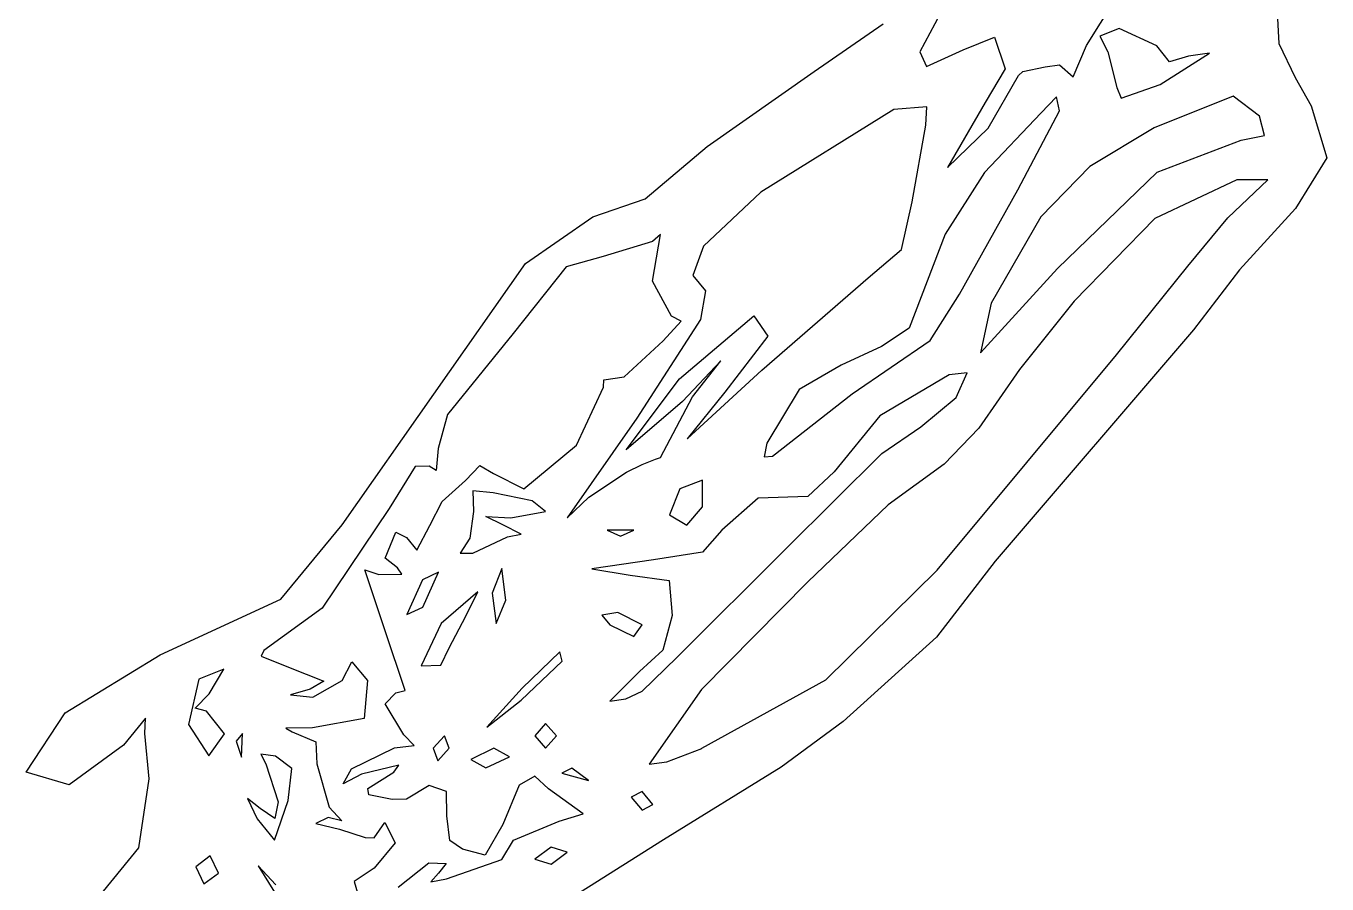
# Model space of a CAD drawing. Extents: x 46 to 171, y 41 to 252.
# Drawn here: x 108.23 to 118.76, y 218.51 to 225.46 of the extents above; entities that cross this region are included whole.
import ezdxf

# ---------------------------------------------------------------- set-up
doc = ezdxf.new("R2010")
doc.units = 0

msp = doc.modelspace()

# ---------------------------------------------------------------- linework, layer by layer
at = {"layer": 'Layer 1'}
for p, q in [((116.81456, 225.299573), (117.040336, 225.658717)), ((115.66725, 225.626073), (115.463944, 225.246312)), ((118.358869, 225.564289), (118.370583, 225.313732)), ((114.608363, 225.088922), (115.167561, 225.475008)), ((115.81635, 225.262113), (116.06997, 225.365013)), ((116.06997, 225.365013), (116.15578, 225.110838)), ((117.07871, 225.437173), (116.922004, 225.372839)), ((116.922004, 225.372839), (116.98531, 225.247403)), ((117.38247, 225.296783), (117.07871, 225.437173)), ((115.463944, 225.246312), (115.51743, 225.127273)), ((115.51743, 225.127273), (115.81635, 225.262113)), ((116.70619, 225.045043), (116.81456, 225.299573)), ((116.98531, 225.247403), (117.05971, 224.959193)), ((117.486252, 225.167383), (117.38247, 225.296783)), ((117.41014, 224.983593), (117.80919, 225.236243)), ((117.8092, 225.236383), (117.63946, 225.213483)), ((117.80919, 225.236243), (117.8092, 225.236383)), ((118.370583, 225.313732), (118.502473, 225.040632)), ((116.2986, 225.087543), (116.4792, 225.124843)), ((116.4792, 225.124843), (116.59554, 225.140643)), ((116.59554, 225.140643), (116.70619, 225.045043)), ((117.63946, 225.213483), (117.486252, 225.167383)), ((113.741723, 224.481922), (114.608363, 225.088922)), ((116.15578, 225.110838), (115.99277, 224.837013)), ((116.01703, 224.630093), (116.2632, 225.055243)), ((116.2632, 225.055243), (116.2986, 225.087543)), ((118.502473, 225.040632), (118.632513, 224.811182)), ((117.05971, 224.959193), (117.094251, 224.871834)), ((117.094251, 224.871834), (117.41014, 224.983593)), ((115.99277, 224.837013), (115.68899, 224.310743)), ((116.570996, 224.883292), (116.4438, 224.749823)), ((116.59551, 224.769823), (116.570996, 224.883292)), ((118.002102, 224.888849), (117.36232, 224.631313)), ((118.21431, 224.726513), (118.002102, 224.888849)), ((118.632513, 224.811182), (118.761132, 224.388046)), ((115.25368, 224.781313), (114.175673, 224.112336)), ((115.520715, 224.803351), (115.25368, 224.781313)), ((115.51172, 224.652363), (115.520715, 224.803351)), ((116.4438, 224.749823), (115.98868, 224.269883)), ((116.25672, 224.129293), (116.59551, 224.769823)), ((118.255621, 224.571182), (118.21431, 224.726513)), ((115.40154, 224.033113), (115.51172, 224.652363)), ((115.68899, 224.310743), (116.01712, 224.629453)), ((116.01712, 224.629453), (116.01703, 224.630093)), ((117.36232, 224.631313), (116.839774, 224.320008)), ((117.387207, 224.272322), (118.06567, 224.533263)), ((118.06567, 224.533263), (118.255621, 224.571182)), ((113.238882, 224.056473), (113.741723, 224.481922)), ((118.761132, 224.388046), (118.506643, 223.979632)), ((116.839774, 224.320008), (116.44478, 223.911293)), ((115.98868, 224.269883), (115.67011, 223.771723)), ((116.58033, 223.492403), (117.387207, 224.272322)), ((118.031, 224.211), (117.366068, 223.897283)), ((117.95884, 223.903883), (118.282, 224.211273)), ((118.282, 224.211273), (118.031, 224.211)), ((114.175673, 224.112336), (113.71335, 223.674968)), ((115.78437, 223.286063), (116.25672, 224.129293)), ((112.817243, 223.910902), (113.238882, 224.056473)), ((115.315845, 223.646406), (115.40154, 224.033113)), ((118.506643, 223.979632), (118.053863, 223.482892)), ((112.272393, 223.534632), (112.817243, 223.910902)), ((116.44478, 223.911293), (116.041385, 223.212321)), ((117.366068, 223.897283), (116.71264, 223.23015)), ((117.63568, 223.512053), (117.95884, 223.903883)), ((113.30047, 223.390903), (113.36547, 223.768153)), ((113.36547, 223.768153), (113.30047, 223.713153)), ((115.67011, 223.771723), (115.37782, 223.010913)), ((113.30047, 223.713153), (112.901, 223.591273)), ((113.71335, 223.674968), (113.62646, 223.436953)), ((112.901, 223.591273), (112.599606, 223.507083)), ((115.04712, 223.418173), (115.315845, 223.646406)), ((110.787223, 221.419072), (112.272393, 223.534632)), ((112.599606, 223.507083), (112.17069, 222.966053)), ((113.62646, 223.436953), (113.729988, 223.313311)), ((115.95635, 222.810903), (116.58033, 223.492443)), ((116.58033, 223.492443), (116.58033, 223.492403)), ((117.05725, 222.794083), (117.63568, 223.512053)), ((118.053863, 223.482892), (117.681273, 222.995742)), ((113.45217, 223.107473), (113.30047, 223.390903)), ((114.18591, 222.671153), (115.04712, 223.418173)), ((113.729988, 223.313311), (113.688818, 223.079818)), ((115.549, 222.910923), (115.78437, 223.286063)), ((116.71264, 223.23015), (116.27081, 222.67663)), ((116.041385, 223.212321), (115.95635, 222.810903)), ((113.688818, 223.079818), (113.17135, 222.280783)), ((113.38717, 222.907443), (113.532027, 223.066431)), ((113.532027, 223.066431), (113.45217, 223.107473)), ((113.518762, 222.599868), (114.11973, 223.111023)), ((114.11973, 223.111023), (114.234076, 222.946692)), ((112.17069, 222.966053), (111.63825, 222.310543)), ((114.234076, 222.946692), (113.88652, 222.492793)), ((114.91609, 222.478033), (115.549, 222.910923)), ((115.37782, 223.010913), (115.15276, 222.860863)), ((117.681273, 222.995742), (116.075203, 221.124392)), ((113.07132, 222.616673), (113.38717, 222.907443)), ((115.15276, 222.860863), (114.82731, 222.710813)), ((113.852486, 222.746788), (113.54151, 222.417013)), ((113.62461, 222.454513), (113.852486, 222.746788)), ((114.82731, 222.710813), (114.486328, 222.512971)), ((115.60494, 221.050303), (117.05725, 222.794083)), ((112.90572, 222.591573), (113.07132, 222.616673)), ((113.08551, 222.026313), (113.518762, 222.599868)), ((113.57984, 222.114933), (114.18591, 222.671153)), ((115.70296, 222.633463), (115.140261, 222.300424)), ((115.848064, 222.648036), (115.70296, 222.633463)), ((115.75796, 222.450013), (115.848064, 222.648036)), ((116.27081, 222.67663), (115.94086, 222.20146)), ((112.683706, 222.064306), (112.90272, 222.534073)), ((112.90272, 222.534073), (112.90572, 222.591573)), ((113.88652, 222.492793), (113.57984, 222.114933)), ((114.486328, 222.512971), (114.22549, 222.080393)), ((113.54151, 222.417013), (113.08551, 222.026313)), ((113.36462, 221.963303), (113.62461, 222.454513)), ((114.271015, 221.974849), (114.91609, 222.477983)), ((114.91609, 222.477983), (114.91609, 222.478033)), ((115.472, 222.210493), (115.75796, 222.450013)), ((111.63825, 222.310543), (111.56535, 222.035453)), ((113.17135, 222.280783), (112.60787, 221.475893)), ((115.140261, 222.300424), (114.7705, 221.846493)), ((115.15689, 221.996933), (115.472, 222.210493)), ((115.94086, 222.20146), (115.66086, 221.90932)), ((114.22549, 222.080393), (114.202587, 221.968393)), ((111.56535, 222.035453), (111.546545, 221.859183)), ((112.25884, 221.710203), (112.683706, 222.064306)), ((113.32302, 221.950503), (113.36462, 221.963303)), ((114.202587, 221.968393), (114.271015, 221.974849)), ((114.38493, 221.230523), (115.15689, 221.996933)), ((111.376882, 221.889912), (111.1667, 221.551353)), ((111.49045, 221.894263), (111.376882, 221.889912)), ((111.546545, 221.859183), (111.49045, 221.894263)), ((111.78585, 221.778553), (111.900869, 221.899078)), ((111.900869, 221.899078), (112.01201, 221.835253)), ((113.08782, 221.845303), (113.21466, 221.905803)), ((113.21466, 221.905803), (113.32302, 221.950503)), ((115.66086, 221.90932), (115.20796, 221.58023)), ((111.59664, 221.607463), (111.78585, 221.778553)), ((112.01201, 221.835253), (112.25884, 221.710203)), ((112.78444, 221.642463), (113.08785, 221.845323)), ((113.08785, 221.845323), (113.08782, 221.845303)), ((113.70438, 221.779093), (113.521622, 221.711184)), ((113.70487, 221.564763), (113.70438, 221.779093)), ((114.7705, 221.846493), (114.5562, 221.647413)), ((112.00898, 221.677713), (111.844982, 221.693473)), ((111.844982, 221.693473), (111.84915, 221.526293)), ((112.32607, 221.611913), (112.00898, 221.677713)), ((113.521622, 221.711184), (113.43758, 221.499103)), ((114.5562, 221.647413), (114.154451, 221.633874)), ((111.1667, 221.551353), (110.623739, 220.744699)), ((111.49603, 221.414043), (111.59664, 221.607463)), ((112.43443, 221.527813), (112.32607, 221.611913)), ((112.60787, 221.475893), (112.78444, 221.642463)), ((113.57782, 221.416303), (113.70501, 221.564803)), ((113.70501, 221.564803), (113.70487, 221.564763)), ((114.154451, 221.633874), (113.86056, 221.376713)), ((115.20796, 221.58023), (114.5578, 220.95753)), ((111.84915, 221.526293), (111.81955, 221.310423)), ((112.0877, 221.417913), (111.949867, 221.486851)), ((111.949867, 221.486851), (112.1527, 221.475313)), ((112.1527, 221.475313), (112.43443, 221.527813)), ((113.43758, 221.499103), (113.57782, 221.416303)), ((110.290422, 220.815619), (110.787223, 221.419072)), ((111.13361, 221.148173), (111.22031, 221.360043)), ((111.22031, 221.360043), (111.30701, 221.315943)), ((111.390941, 221.214663), (111.49603, 221.414043)), ((112.235664, 221.343951), (112.0877, 221.417913)), ((112.1267, 221.320313), (112.235664, 221.343951)), ((113.14962, 221.376613), (112.9329, 221.376613)), ((112.9329, 221.376613), (113.04126, 221.326113)), ((113.04126, 221.326113), (113.14962, 221.376613)), ((113.14962, 221.376613), (113.14962, 221.376613)), ((113.86056, 221.376713), (113.704271, 221.196791)), ((111.30701, 221.315943), (111.390941, 221.214663)), ((111.81955, 221.310423), (111.74095, 221.190383)), ((111.84498, 221.190383), (112.12672, 221.320393)), ((112.12672, 221.320393), (112.1267, 221.320313)), ((113.49637, 220.343463), (114.38493, 221.230523)), ((111.23369, 221.069473), (111.13361, 221.148173)), ((111.74095, 221.190383), (111.84498, 221.190383)), ((113.30892, 221.135503), (112.808237, 221.061688)), ((113.704271, 221.196791), (113.30892, 221.135503)), ((116.075203, 221.124392), (115.600042, 220.508534)), ((111.13362, 220.560013), (110.970344, 221.054672)), ((110.970344, 221.054672), (111.08252, 221.017573)), ((111.08252, 221.017573), (111.26929, 221.020573)), ((111.26929, 221.020573), (111.23369, 221.069473)), ((111.56756, 221.036503), (111.43753, 220.974503)), ((111.44003, 220.753326), (111.56756, 221.036493)), ((111.56756, 221.036493), (111.56756, 221.036503)), ((112.07959, 221.066063), (112.00109, 220.866093)), ((112.11279, 220.810073), (112.07959, 221.066063)), ((112.808237, 221.061688), (113.11904, 221.010073)), ((114.702349, 220.163861), (115.60494, 221.050303)), ((111.43753, 220.974503), (111.31025, 220.692263)), ((113.11904, 221.010073), (113.434339, 220.967646)), ((113.434339, 220.967646), (113.45857, 220.685653)), ((114.5578, 220.95753), (113.696078, 220.086558)), ((109.313523, 220.365062), (110.290422, 220.815619)), ((111.88571, 220.876413), (111.58859, 220.618743)), ((111.78841, 220.679003), (111.88571, 220.876413)), ((112.00109, 220.866093), (112.033587, 220.619918)), ((112.033587, 220.619918), (112.11287, 220.810093)), ((112.11287, 220.810093), (112.11279, 220.810073)), ((110.623739, 220.744699), (110.15181, 220.400053)), ((111.31025, 220.692263), (111.44003, 220.753326)), ((113.01959, 220.708433), (112.888506, 220.688208)), ((113.21464, 220.609933), (113.01959, 220.708433)), ((111.58859, 220.618743), (111.42633, 220.277633)), ((111.65425, 220.422913), (111.78841, 220.679003)), ((112.888506, 220.688208), (112.95459, 220.609933)), ((112.95459, 220.609933), (113.147646, 220.515928)), ((113.147646, 220.515928), (113.21465, 220.609933)), ((113.21465, 220.609933), (113.21464, 220.609933)), ((113.45857, 220.685653), (113.384125, 220.404492)), ((111.296254, 220.078114), (111.13362, 220.560013)), ((115.600042, 220.508534), (114.843233, 219.827502)), ((110.15181, 220.400053), (110.130687, 220.356637)), ((111.586882, 220.281768), (111.6543, 220.422913)), ((111.6543, 220.422913), (111.65425, 220.422913)), ((112.549416, 220.390919), (112.24474, 220.095123)), ((112.56697, 220.314483), (112.549416, 220.390919)), ((113.384125, 220.404492), (113.19301, 220.230033)), ((108.544662, 219.895479), (109.313523, 220.365062)), ((110.130687, 220.356637), (110.35303, 220.265123)), ((110.78649, 220.159843), (110.86389, 220.309893)), ((110.86389, 220.309893), (110.99121, 220.159843)), ((111.42633, 220.277633), (111.586882, 220.281768)), ((112.23677, 219.999743), (112.56697, 220.314483)), ((112.56697, 220.314483), (112.56697, 220.314483)), ((113.21464, 220.071753), (113.49637, 220.343463)), ((109.82723, 220.250673), (109.62507, 220.169876)), ((109.70863, 220.051633), (109.82723, 220.250673)), ((110.35303, 220.265123), (110.638195, 220.152749)), ((113.19301, 220.230033), (112.95461, 219.992013)), ((109.62507, 220.169876), (109.543, 219.801393)), ((110.5264, 220.088503), (110.368054, 220.041853)), ((110.638195, 220.152749), (110.5264, 220.088503)), ((110.5481, 220.023403), (110.78649, 220.159843)), ((110.99121, 220.159843), (110.963537, 219.850172)), ((111.22032, 220.059843), (111.296254, 220.078114)), ((112.24474, 220.095123), (111.95766, 219.780383)), ((113.08465, 220.009713), (113.21468, 220.071713)), ((113.21468, 220.071713), (113.21464, 220.071753)), ((113.696078, 220.086558), (113.27309, 219.4802)), ((113.69985, 219.609653), (114.702349, 220.163861)), ((109.595205, 219.934388), (109.70863, 220.051633)), ((110.368054, 220.041853), (110.5481, 220.023403)), ((111.13362, 219.970643), (111.22032, 220.059843)), ((111.28532, 219.717693), (111.13362, 219.970643)), ((111.95766, 219.780383), (112.23677, 219.999743)), ((112.95461, 219.992013), (113.08465, 220.009713)), ((108.226663, 219.415382), (108.544662, 219.895479)), ((109.195473, 219.854668), (109.015093, 219.634392)), ((109.189013, 219.729592), (109.195473, 219.854668)), ((109.68713, 219.909753), (109.595205, 219.934388)), ((109.83373, 219.726363), (109.68713, 219.909753)), ((109.543, 219.801393), (109.707662, 219.548849)), ((110.54693, 219.775093), (110.329426, 219.772593)), ((110.329426, 219.772593), (110.3831, 219.743093)), ((110.963537, 219.850172), (110.54693, 219.775093)), ((112.43437, 219.809643), (112.34767, 219.709613)), ((112.52107, 219.709613), (112.43437, 219.809643)), ((114.843233, 219.827502), (114.341443, 219.456672)), ((109.224813, 219.362082), (109.189013, 219.729592)), ((109.707662, 219.548849), (109.8337, 219.726393)), ((109.8337, 219.726393), (109.83373, 219.726363)), ((109.97964, 219.728363), (109.92724, 219.667963)), ((109.92724, 219.667963), (109.97274, 219.536663)), ((109.97274, 219.536663), (109.97974, 219.728393)), ((109.97974, 219.728393), (109.97964, 219.728363)), ((110.3831, 219.743093), (110.572326, 219.662922)), ((110.572326, 219.662922), (110.58231, 219.484523)), ((111.370064, 219.633309), (111.28532, 219.717693)), ((111.61599, 219.709613), (111.52419, 219.609583)), ((111.65419, 219.609583), (111.61599, 219.709613)), ((112.34767, 219.709613), (112.43437, 219.609583)), ((112.43437, 219.609583), (112.52107, 219.709613)), ((112.52107, 219.709613), (112.52107, 219.709613)), ((109.015093, 219.634392), (108.576523, 219.314729)), ((110.24636, 219.544893), (110.129287, 219.561731)), ((110.129287, 219.561731), (110.16796, 219.483993)), ((110.378979, 219.446812), (110.24636, 219.544893)), ((110.86247, 219.443213), (111.20922, 219.612683)), ((111.20922, 219.612683), (111.370064, 219.633309)), ((111.52419, 219.609583), (111.56239, 219.509543)), ((111.56239, 219.509543), (111.65419, 219.609583)), ((111.65419, 219.609583), (111.65419, 219.609583)), ((112.01539, 219.609653), (111.82756, 219.518453)), ((111.950101, 219.450582), (112.14291, 219.540053)), ((112.14291, 219.540053), (112.01539, 219.609653)), ((112.14291, 219.540053), (112.14291, 219.540053)), ((113.41463, 219.5006), (113.69941, 219.60935)), ((113.69941, 219.60935), (113.69985, 219.609653)), ((110.16796, 219.483993), (110.26716, 219.177243)), ((110.34821, 219.186783), (110.378979, 219.446812)), ((110.58231, 219.484523), (110.68231, 219.133813)), ((110.794245, 219.322758), (110.86247, 219.443213)), ((111.24678, 219.473913), (110.94337, 219.399613)), ((111.20368, 219.417413), (111.24678, 219.473913)), ((111.82756, 219.518453), (111.950101, 219.450582)), ((112.6466, 219.447753), (112.565, 219.408453)), ((112.78114, 219.348853), (112.6466, 219.447753)), ((113.27309, 219.4802), (113.41463, 219.5006)), ((114.341443, 219.456672), (113.387863, 218.868762)), ((108.576523, 219.314729), (108.226663, 219.415382)), ((109.141032, 218.804366), (109.224813, 219.362082)), ((110.94337, 219.399613), (110.794245, 219.322758)), ((110.99474, 219.284473), (111.20368, 219.417413)), ((112.34787, 219.384647), (112.22035, 219.312203)), ((112.45874, 219.282903), (112.34787, 219.384647)), ((112.565, 219.408453), (112.78111, 219.348853)), ((112.78111, 219.348853), (112.78114, 219.348853)), ((111.00374, 219.233573), (110.99474, 219.284473)), ((111.19101, 219.196273), (111.00374, 219.233573)), ((111.49083, 219.309553), (111.30735, 219.197273)), ((111.630233, 219.260944), (111.49083, 219.309553)), ((111.63339, 219.062493), (111.630233, 219.260944)), ((112.22035, 219.312203), (112.0876, 218.994113)), ((112.73777, 219.079593), (112.45874, 219.282903)), ((113.21456, 219.259523), (113.12786, 219.215423)), ((113.30126, 219.153583), (113.21456, 219.259523)), ((110.1232, 219.122243), (110.020674, 219.203159)), ((110.020674, 219.203159), (110.0982, 219.039043)), ((110.242227, 219.041991), (110.1232, 219.122243)), ((110.238244, 218.865991), (110.34816, 219.186813)), ((110.26716, 219.177243), (110.242227, 219.041991)), ((110.34816, 219.186813), (110.34821, 219.186783)), ((110.68231, 219.133813), (110.784359, 219.022671)), ((111.30735, 219.197273), (111.19101, 219.196273)), ((113.12786, 219.215423), (113.21456, 219.109483)), ((113.21456, 219.109483), (113.30126, 219.153583)), ((113.30126, 219.153583), (113.30126, 219.153583)), ((110.0982, 219.039043), (110.238244, 218.865991)), ((110.67331, 219.050113), (110.57371, 219.001413)), ((110.784359, 219.022671), (110.67331, 219.050113)), ((111.65929, 218.863053), (111.63339, 219.062493)), ((112.17429, 218.866183), (112.54272, 219.021093)), ((112.54272, 219.021093), (112.73777, 219.079593)), ((110.57371, 219.001413), (110.76633, 218.955913)), ((110.76633, 218.955913), (110.97295, 218.887713)), ((111.04485, 218.884713), (111.13285, 219.009753)), ((111.13285, 219.009753), (111.215612, 218.843899)), ((112.0876, 218.994113), (111.943812, 218.743372)), ((108.684193, 218.246972), (109.141032, 218.804366)), ((110.97295, 218.887713), (111.04485, 218.884713)), ((111.215612, 218.843899), (111.04615, 218.638603)), ((111.76032, 218.792053), (111.65929, 218.863053)), ((112.079317, 218.709768), (112.17429, 218.866183)), ((113.387863, 218.868762), (112.347603, 218.213102)), ((112.47772, 218.809373), (112.34769, 218.712473)), ((112.60776, 218.770073), (112.47772, 218.809373)), ((109.71768, 218.739343), (109.60259, 218.649743)), ((109.78478, 218.598833), (109.71768, 218.739343)), ((111.63249, 218.552783), (112.079317, 218.709768)), ((111.943812, 218.743372), (111.76032, 218.792053)), ((112.34769, 218.712473), (112.47772, 218.673173)), ((112.47772, 218.673173), (112.60776, 218.770073)), ((112.60776, 218.770073), (112.60776, 218.770073)), ((109.60259, 218.649743), (109.666186, 218.513821)), ((109.666186, 218.513821), (109.78481, 218.598743)), ((109.78481, 218.598743), (109.78478, 218.598833)), ((110.24952, 218.504743), (110.1064, 218.657203)), ((110.1064, 218.657203), (110.32187, 218.309213)), ((111.04615, 218.638603), (110.883392, 218.531478)), ((111.24078, 218.486843), (111.48819, 218.682483)), ((111.48819, 218.682483), (111.627914, 218.676246)), ((111.56639, 218.598383), (111.505195, 218.529383)), ((111.627914, 218.676246), (111.56639, 218.598383)), ((110.883392, 218.531478), (110.93056, 218.376203)), ((111.505195, 218.529383), (111.63249, 218.552783))]:
    msp.add_line(p, q, dxfattribs=at)

doc.saveas('drawing.dxf')
